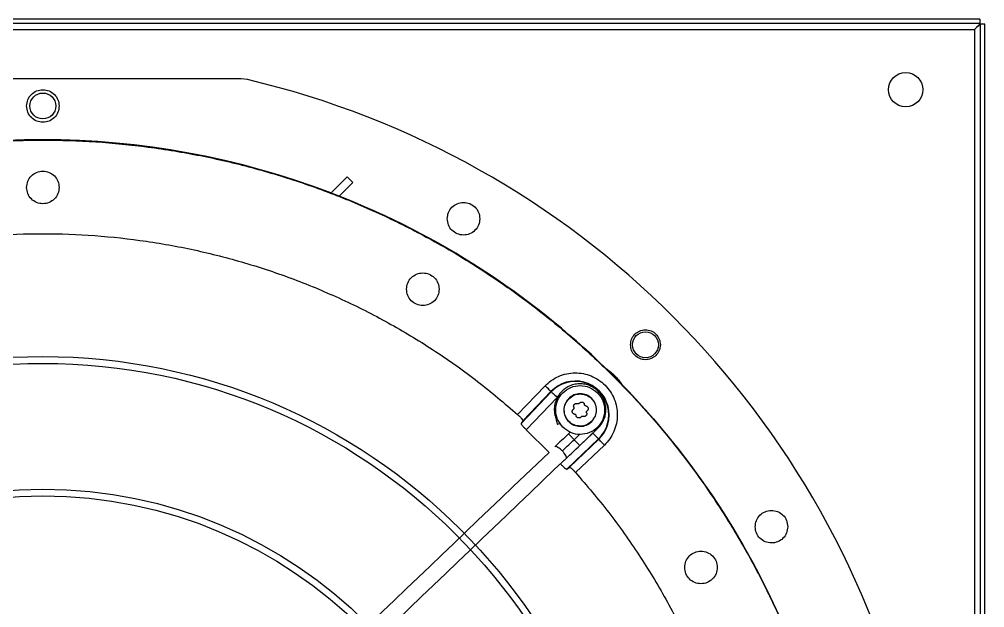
# Model space of a CAD drawing. Header units: inches. Extents: x 908 to 1218, y 246 to 442.
# Drawn here: x 997.26 to 1011.26, y 319.37 to 327.91 of the extents above; entities that cross this region are included whole.
import ezdxf

# ---------------------------------------------------------------- set-up
doc = ezdxf.new("R2010")
doc.units = ezdxf.units.IN
doc.header["$MEASUREMENT"] = 0

msp = doc.modelspace()

# ---------------------------------------------------------------- linework, layer by layer
at = {"linetype": 'Continuous', "lineweight": 25}
for p, q in [((1011.1911, 327.9092), (984.1853, 327.9092)), ((1011.1911, 327.9092), (1011.1911, 327.8462)), ((1011.1911, 327.8462), (984.1853, 327.8462)), ((984.2612, 327.7632), (1011.1152, 327.7632)), ((1011.1152, 327.7632), (1011.1152, 300.5132)), ((1011.2612, 327.8391), (1011.1982, 327.8391)), ((1011.1982, 300.4372), (1011.1982, 327.8391)), ((1011.2612, 300.4372), (1011.2612, 327.8391)), ((1000.476, 327.0455), (994.7209, 327.0455)), ((1000.5664, 327.035), (1000.476, 327.0455)), ((1001.7759, 325.3893), (1002.0117, 325.6252)), ((1002.0117, 325.6252), (1002.0936, 325.54)), ((1002.0936, 325.54), (1001.8962, 325.3426)), ((1004.4857, 322.1758), (1004.8841, 322.5926)), ((1004.5353, 322.0487), (1004.9735, 322.5071)), ((1004.5622, 322.0849), (1004.9695, 322.511)), ((1005.0588, 322.4255), (1004.6108, 321.9568)), ((1004.9695, 322.511), (1004.9735, 322.5071)), ((1005.0278, 322.1602), (1005.0576, 322.038)), ((1004.5622, 322.0849), (1004.5353, 322.0487)), ((1005.3865, 321.7261), (1005.6513, 321.9792)), ((1004.6108, 321.9568), (1004.9408, 321.6269)), ((1005.1082, 321.4594), (1005.5769, 321.9074)), ((1005.2484, 321.9208), (1005.2233, 321.8969)), ((1005.3049, 321.8115), (1005.3846, 321.8877)), ((1005.2001, 321.3839), (1005.6585, 321.8221)), ((1005.6624, 321.818), (1005.2363, 321.4108)), ((1005.744, 321.7327), (1005.3272, 321.3343)), ((1005.6585, 321.8221), (1005.6624, 321.818)), ((1005.2001, 321.3839), (1005.2363, 321.4108))]:
    msp.add_line(p, q, dxfattribs=at)
at = {"linetype": 'Continuous', "lineweight": 25, "flags": 128}
for points in [[(1004.9695, 322.511), (1004.9676, 322.5128), (1004.9625, 322.5176), (1004.9546, 322.5252), (1004.9439, 322.5354), (1004.9311, 322.5477), (1004.9164, 322.5617), (1004.9006, 322.5768), (1004.8841, 322.5926)], [(1004.9735, 322.5071), (1004.9754, 322.5053), (1004.9804, 322.5005), (1004.9884, 322.4929), (1004.999, 322.4827), (1005.0119, 322.4704), (1005.0265, 322.4564), (1005.0424, 322.4413), (1005.0588, 322.4255)], [(1005.5769, 321.9074), (1005.5927, 321.891), (1005.6078, 321.8751), (1005.6218, 321.8605), (1005.6341, 321.8476), (1005.6443, 321.837), (1005.6519, 321.829), (1005.6567, 321.824), (1005.6585, 321.8221)], [(1005.744, 321.7327), (1005.7282, 321.7492), (1005.7131, 321.765), (1005.6991, 321.7796), (1005.6868, 321.7925), (1005.6766, 321.8031), (1005.669, 321.8111), (1005.6642, 321.8162), (1005.6624, 321.818)]]:
    msp.add_lwpolyline(points, dxfattribs=at)
at = {"linetype": 'Continuous', "lineweight": 25}
for centre, radius in [((1010.1152, 326.8882), 0.25), ((997.5984, 326.6518), 0.1875), ((997.5984, 314.447), 11.7126), ((1006.3398, 323.1884), 0.1875), ((997.5984, 314.447), 8.5704), ((997.5984, 314.447), 8.472), ((997.5984, 314.447), 6.6478), ((997.5984, 314.447), 6.5493)]:
    msp.add_circle(centre, radius, dxfattribs=at)
for centre, radius, start, end in [((997.5984, 314.447), 12.9331, 13.26667, 76.73333), ((997.5984, 314.447), 11.7147, 69.09994, 110.90006), ((997.5984, 314.447), 11.7147, 45.79736, 68.46866), ((1005.3237, 322.1723), 0.4901, 313.70945, 136.29055), ((1005.3237, 322.1723), 0.4845, 313.70945, 136.29055), ((997.5984, 314.447), 11.7147, 21.53134, 44.20264)]:
    msp.add_arc(centre, radius, start, end, dxfattribs=at)
for points, knots in [([(1011.1911, 327.8462), (1011.1907, 327.8458), (1011.1899, 327.8449), (1011.1856, 327.8389), (1011.1791, 327.8303), (1011.1675, 327.8167), (1011.1458, 327.7948), (1011.1266, 327.7749), (1011.1152, 327.7632)], [0, 0, 0, 0, 0.1202754, 0.2365964, 0.3512753, 0.4667359, 0.683958, 1, 1, 1, 1]), ([(1011.1152, 327.7632), (1011.1279, 327.7755), (1011.1487, 327.7956), (1011.173, 327.8195), (1011.1889, 327.8322), (1011.1971, 327.8379), (1011.1979, 327.8388), (1011.1982, 327.8391)], [0, 0, 0, 0, 0.3427326, 0.5568104, 0.7264845, 0.8967102, 1, 1, 1, 1]), ([(997.3622, 326.6518), (997.3657, 326.6826), (997.3728, 326.7443), (997.4273, 326.823), (997.5055, 326.8756), (997.5984, 326.8941), (997.6914, 326.8756), (997.7696, 326.823), (997.8241, 326.7443), (997.8311, 326.6826), (997.8347, 326.6518)], [0, 0, 0, 0, 0.1245349, 0.2497054, 0.3748574, 0.4999969, 0.6251426, 0.7502946, 0.8754651, 1, 1, 1, 1]), ([(997.8347, 326.6518), (997.831, 326.6205), (997.8238, 326.5584), (997.7688, 326.4798), (997.6908, 326.4277), (997.5984, 326.4094), (997.5061, 326.4277), (997.4281, 326.4798), (997.3731, 326.5584), (997.3658, 326.6205), (997.3622, 326.6518)], [0, 0, 0, 0, 0.1262511, 0.2513295, 0.3756274, 0.5000031, 0.6243726, 0.7486705, 0.8737489, 1, 1, 1, 1]), ([(985.8889, 314.447), (985.8937, 314.7025), (985.9034, 315.2134), (985.9814, 315.9765), (986.1055, 316.7331), (986.2799, 317.4798), (986.5024, 318.2136), (986.7725, 318.9313), (987.089, 319.6297), (987.4505, 320.306), (987.8554, 320.9571), (988.302, 321.5804), (988.7885, 322.1732), (989.3126, 322.7328), (989.8723, 323.257), (990.465, 323.7435), (991.0883, 324.1901), (991.7395, 324.595), (992.4158, 324.9565), (993.1142, 325.2729), (993.8319, 325.5431), (994.5656, 325.7656), (995.3124, 325.9398), (996.069, 326.0647), (996.8321, 326.1398), (997.5984, 326.1649), (998.3648, 326.1398), (999.1279, 326.0647), (999.8845, 325.9398), (1000.6313, 325.7656), (1001.365, 325.5431), (1002.0827, 325.2729), (1002.7811, 324.9565), (1003.4574, 324.595), (1004.1086, 324.1901), (1004.7318, 323.7435), (1005.3246, 323.257), (1005.8842, 322.7328), (1006.4084, 322.1732), (1006.8949, 321.5804), (1007.3415, 320.9571), (1007.7464, 320.306), (1008.1079, 319.6297), (1008.4244, 318.9313), (1008.6945, 318.2136), (1008.917, 317.4798), (1009.0913, 316.7331), (1009.2155, 315.9765), (1009.2935, 315.2134), (1009.3031, 314.7025), (1009.308, 314.447)], [0, 0, 0, 0, 0.0208333, 0.0416667, 0.0625, 0.0833333, 0.1041667, 0.125, 0.1458333, 0.1666667, 0.1875, 0.2083334, 0.2291667, 0.25, 0.2708334, 0.2916666, 0.3125, 0.3333333, 0.3541667, 0.375, 0.3958333, 0.4166666, 0.4375001, 0.4583333, 0.4791667, 0.5, 0.5208333, 0.5416667, 0.5625, 0.5833334, 0.6041667, 0.625, 0.6458334, 0.6666667, 0.6875, 0.7083334, 0.7291667, 0.75, 0.7708333, 0.7916667, 0.8125, 0.8333333, 0.8541667, 0.875, 0.8958333, 0.9166667, 0.9375, 0.9583333, 0.9791667, 1, 1, 1, 1]), ([(997.3622, 325.4707), (997.3658, 325.5016), (997.3729, 325.5634), (997.4275, 325.642), (997.5056, 325.6946), (997.5984, 325.713), (997.6913, 325.6946), (997.7694, 325.642), (997.824, 325.5634), (997.8311, 325.5016), (997.8347, 325.4707)], [0, 0, 0, 0, 0.1249991, 0.2500007, 0.3749975, 0.4999969, 0.6250025, 0.7499993, 0.8750009, 1, 1, 1, 1]), ([(997.8347, 325.4707), (997.8311, 325.4397), (997.824, 325.3779), (997.7694, 325.2993), (997.6913, 325.2467), (997.5984, 325.2283), (997.5056, 325.2467), (997.4275, 325.2993), (997.3729, 325.3779), (997.3658, 325.4397), (997.3622, 325.4707)], [0, 0, 0, 0, 0.1249991, 0.2500007, 0.3749975, 0.5000031, 0.6250025, 0.7499993, 0.8750009, 1, 1, 1, 1]), ([(1003.4646, 325.0166), (1003.468, 325.047), (1003.4749, 325.1081), (1003.5285, 325.1867), (1003.6063, 325.2399), (1003.6994, 325.259), (1003.7927, 325.241), (1003.8713, 325.1886), (1003.9263, 325.1097), (1003.9334, 325.0477), (1003.937, 325.0166)], [0, 0, 0, 0, 0.1228082, 0.2472162, 0.3726972, 0.4981629, 0.6236178, 0.749069, 0.8745261, 1, 1, 1, 1]), ([(1003.937, 325.0166), (1003.9334, 324.9854), (1003.9262, 324.923), (1003.8706, 324.844), (1003.7919, 324.792), (1003.6991, 324.7743), (1003.6068, 324.7932), (1003.5293, 324.8459), (1003.4752, 324.9243), (1003.4681, 324.9858), (1003.4646, 325.0166)], [0, 0, 0, 0, 0.1262372, 0.2524755, 0.3778371, 0.5021795, 0.6265873, 0.7511305, 0.8754503, 1, 1, 1, 1]), ([(990.7112, 322.1758), (990.9022, 322.339), (991.2843, 322.6653), (991.9006, 323.1003), (992.5445, 323.4924), (993.2158, 323.8358), (993.9102, 324.1297), (994.6241, 324.3723), (995.3538, 324.5623), (996.0954, 324.6988), (996.8449, 324.7809), (997.5984, 324.8084), (998.352, 324.7809), (999.1015, 324.6988), (999.8431, 324.5623), (1000.5728, 324.3723), (1001.2867, 324.1297), (1001.9811, 323.8358), (1002.6524, 323.4924), (1003.2963, 323.1003), (1003.9126, 322.6653), (1004.2947, 322.339), (1004.4857, 322.1758)], [0, 0, 0, 0, 0.04999991, 0.09999992, 0.14999988, 0.19999993, 0.25, 0.30000004, 0.35000001, 0.40000012, 0.45000007, 0.49999985, 0.54999995, 0.5999999, 0.65000001, 0.69999997, 0.75000002, 0.80000009, 0.85, 0.89999996, 0.94999997, 1, 1, 1, 1]), ([(1002.874, 323.9938), (1002.8776, 324.0247), (1002.8847, 324.0865), (1002.9393, 324.1652), (1003.0174, 324.2177), (1003.1103, 324.2361), (1003.2031, 324.2177), (1003.2812, 324.1652), (1003.3358, 324.0865), (1003.3429, 324.0247), (1003.3465, 323.9938)], [0, 0, 0, 0, 0.1249991, 0.2499995, 0.3750006, 0.5, 0.6249994, 0.7500005, 0.8750009, 1, 1, 1, 1]), ([(1003.3465, 323.9938), (1003.3429, 323.9629), (1003.3358, 323.901), (1003.2812, 323.8224), (1003.2031, 323.7698), (1003.1103, 323.7514), (1003.0174, 323.7698), (1002.9393, 323.8224), (1002.8847, 323.901), (1002.8776, 323.9629), (1002.874, 323.9938)], [0, 0, 0, 0, 0.1249998, 0.2499996, 0.3750006, 0.5, 0.6249994, 0.7500004, 0.8750002, 1, 1, 1, 1]), ([(1006.1233, 323.1884), (1006.1265, 323.2163), (1006.1328, 323.2723), (1006.1819, 323.3442), (1006.2529, 323.393), (1006.3382, 323.4107), (1006.4239, 323.3942), (1006.496, 323.3461), (1006.5465, 323.2738), (1006.5531, 323.2169), (1006.5564, 323.1884)], [0, 0, 0, 0, 0.1231631, 0.246863, 0.3721336, 0.4977232, 0.6232986, 0.7488632, 0.8744251, 1, 1, 1, 1]), ([(1006.5564, 323.1884), (1006.5531, 323.1599), (1006.5465, 323.1027), (1006.4956, 323.0303), (1006.4234, 322.9825), (1006.3382, 322.9663), (1006.2536, 322.9837), (1006.1826, 323.032), (1006.133, 323.1039), (1006.1265, 323.1603), (1006.1233, 323.1884)], [0, 0, 0, 0, 0.1259762, 0.2519645, 0.3777906, 0.502428, 0.6266806, 0.7512172, 0.8757515, 1, 1, 1, 1]), ([(1005.7659, 322.8451), (1005.8102, 322.8125), (1005.8988, 322.7474), (1005.9639, 322.6588), (1005.9965, 322.6145)], [0, 0, 0, 0, 0.4999994, 1, 1, 1, 1]), ([(1004.8841, 322.5926), (1004.9129, 322.6195), (1004.9716, 322.6743), (1005.0789, 322.7333), (1005.1964, 322.7714), (1005.3187, 322.7845), (1005.4387, 322.7735), (1005.5537, 322.7396), (1005.6611, 322.6833), (1005.7568, 322.6053), (1005.8347, 322.5097), (1005.891, 322.4023), (1005.9249, 322.2873), (1005.9359, 322.1673), (1005.9228, 322.045), (1005.8847, 321.9275), (1005.8257, 321.8202), (1005.7709, 321.7615), (1005.744, 321.7327)], [0, 0, 0, 0, 0.0609957, 0.1240612, 0.1879934, 0.2514901, 0.3132975, 0.3737126, 0.4362133, 0.4999997, 0.5637869, 0.6262871, 0.6867027, 0.7485096, 0.812006, 0.875939, 0.9390046, 1, 1, 1, 1]), ([(1005.6498, 321.9777), (1005.6688, 321.9984), (1005.7048, 322.0375), (1005.7391, 322.1049), (1005.7584, 322.1678), (1005.7675, 322.2369), (1005.7632, 322.3104), (1005.7411, 322.3881), (1005.7045, 322.4577), (1005.6533, 322.519), (1005.59, 322.5683), (1005.5177, 322.6031), (1005.4397, 322.6218), (1005.36, 322.6236), (1005.2838, 322.609), (1005.2261, 322.5851), (1005.1847, 322.5605), (1005.153, 322.5373), (1005.1188, 322.5059), (1005.0827, 322.4622), (1005.0489, 322.4042), (1005.0238, 322.331), (1005.0125, 322.2433), (1005.0242, 322.1825), (1005.0303, 322.1504)], [0, 0, 0, 0, 0.0533824, 0.1009318, 0.1426412, 0.1785045, 0.2332103, 0.2817662, 0.3315126, 0.3821073, 0.4327365, 0.4833669, 0.5339956, 0.5846264, 0.6342116, 0.6807432, 0.7028677, 0.7260274, 0.7553999, 0.7912976, 0.8337155, 0.8826453, 0.9380769, 1, 1, 1, 1]), ([(1005.1428, 321.9914), (1005.1137, 322.0279), (1005.0557, 322.101), (1005.0302, 322.2424), (1005.0573, 322.3809), (1005.1363, 322.499), (1005.2543, 322.5779), (1005.3929, 322.605), (1005.5342, 322.5795), (1005.6073, 322.5215), (1005.6439, 322.4925)], [0, 0, 0, 0, 0.1250003, 0.2500002, 0.3750002, 0.5000005, 0.625, 0.7499994, 0.8749987, 1, 1, 1, 1]), ([(1005.6439, 322.4925), (1005.6729, 322.4559), (1005.7309, 322.3828), (1005.7564, 322.2414), (1005.7293, 322.1029), (1005.6504, 321.9848), (1005.5323, 321.9059), (1005.3938, 321.8788), (1005.2524, 321.9043), (1005.1793, 321.9623), (1005.1428, 321.9914)], [0, 0, 0, 0, 0.1249995, 0.2499998, 0.3750001, 0.4999996, 0.625001, 0.7500007, 0.8750004, 1, 1, 1, 1]), ([(1005.2263, 322.4089), (1005.2069, 322.3846), (1005.1682, 322.3358), (1005.1513, 322.2416), (1005.1693, 322.1492), (1005.2219, 322.0705), (1005.3006, 322.0179), (1005.393, 321.9999), (1005.4872, 322.0168), (1005.536, 322.0555), (1005.5604, 322.0749)], [0, 0, 0, 0, 0.1250014, 0.2500011, 0.3750001, 0.5000022, 0.6250005, 0.7499998, 0.874999, 1, 1, 1, 1]), ([(1005.5579, 322.0773), (1005.5339, 322.0582), (1005.4859, 322.0201), (1005.393, 322.0034), (1005.302, 322.0212), (1005.2244, 322.073), (1005.1726, 322.1506), (1005.1548, 322.2416), (1005.1715, 322.3345), (1005.2097, 322.3825), (1005.2287, 322.4065)], [0, 0, 0, 0, 0.1249992, 0.2500012, 0.3750002, 0.500002, 0.6250005, 0.750001, 0.8750015, 1, 1, 1, 1]), ([(1005.5604, 322.0749), (1005.5797, 322.0992), (1005.6184, 322.148), (1005.6354, 322.2422), (1005.6173, 322.3346), (1005.5647, 322.4133), (1005.486, 322.4659), (1005.3936, 322.484), (1005.2994, 322.467), (1005.2507, 322.4283), (1005.2263, 322.4089)], [0, 0, 0, 0, 0.12500061, 0.25000046, 0.37500109, 0.50000103, 0.6250023, 0.75000184, 0.87500138, 1, 1, 1, 1]), ([(1005.2287, 322.4065), (1005.2527, 322.4256), (1005.3008, 322.4637), (1005.3936, 322.4804), (1005.4846, 322.4626), (1005.5622, 322.4108), (1005.6141, 322.3332), (1005.6319, 322.2422), (1005.6151, 322.1494), (1005.577, 322.1013), (1005.5579, 322.0773)], [0, 0, 0, 0, 0.1250018, 0.25, 0.3750014, 0.5000005, 0.6250003, 0.7500003, 0.8750002, 1, 1, 1, 1]), ([(1005.3129, 322.1818), (1005.3087, 322.1828), (1005.3009, 322.1845), (1005.2909, 322.1914), (1005.2834, 322.2003), (1005.2787, 322.2112), (1005.2773, 322.223), (1005.2794, 322.2345), (1005.2846, 322.2454), (1005.2905, 322.2508), (1005.2936, 322.2537)], [0, 0, 0, 0, 0.1362365, 0.2545995, 0.379595, 0.5000201, 0.6204092, 0.7454425, 0.8637692, 1, 1, 1, 1]), ([(1005.3011, 322.2815), (1005.3018, 322.279), (1005.3033, 322.2742), (1005.3024, 322.2663), (1005.2993, 322.259), (1005.2955, 322.2555), (1005.2936, 322.2537)], [0, 0, 0, 0, 0.2539608, 0.4968323, 0.7441303, 1, 1, 1, 1]), ([(1005.3011, 322.2815), (1005.2998, 322.2856), (1005.2974, 322.2932), (1005.2984, 322.3053), (1005.3022, 322.3164), (1005.3073, 322.3225), (1005.3098, 322.3254)], [0, 0, 0, 0, 0.27248808, 0.5091998, 0.75921108, 1, 1, 1, 1]), ([(1005.3098, 322.3254), (1005.3128, 322.3279), (1005.3188, 322.333), (1005.3299, 322.3368), (1005.342, 322.3378), (1005.3496, 322.3354), (1005.3537, 322.3342)], [0, 0, 0, 0, 0.2407779, 0.4908172, 0.7274697, 1, 1, 1, 1]), ([(1005.3815, 322.3416), (1005.3797, 322.3397), (1005.3762, 322.3359), (1005.369, 322.3328), (1005.3611, 322.3319), (1005.3562, 322.3334), (1005.3537, 322.3342)], [0, 0, 0, 0, 0.2560671, 0.5001415, 0.7439934, 1, 1, 1, 1]), ([(1005.3815, 322.3416), (1005.3844, 322.3447), (1005.3898, 322.3506), (1005.4008, 322.3559), (1005.4123, 322.3579), (1005.424, 322.3565), (1005.4349, 322.3519), (1005.4438, 322.3443), (1005.4507, 322.3343), (1005.4525, 322.3265), (1005.4534, 322.3223)], [0, 0, 0, 0, 0.136208, 0.2545473, 0.3795528, 0.4999735, 0.6203654, 0.7453826, 0.8637258, 1, 1, 1, 1]), ([(1005.4737, 322.302), (1005.4712, 322.3026), (1005.4662, 322.3037), (1005.4599, 322.3085), (1005.4552, 322.3148), (1005.454, 322.3198), (1005.4534, 322.3223)], [0, 0, 0, 0, 0.2560537, 0.5000034, 0.743964, 1, 1, 1, 1]), ([(1005.4737, 322.302), (1005.4779, 322.3011), (1005.4857, 322.2993), (1005.4957, 322.2924), (1005.5033, 322.2835), (1005.508, 322.2726), (1005.5093, 322.2609), (1005.5073, 322.2493), (1005.502, 322.2383), (1005.4961, 322.2329), (1005.493, 322.2301)], [0, 0, 0, 0, 0.1362536, 0.2546116, 0.3796065, 0.5000111, 0.6215282, 0.7440013, 0.8664885, 1, 1, 1, 1]), ([(1004.4857, 322.1758), (1004.4967, 322.1656), (1004.5191, 322.1449), (1004.5454, 322.1162), (1004.5622, 322.0937), (1004.5622, 322.0878), (1004.5622, 322.0849)], [0, 0, 0, 0, 0.2442302, 0.496399, 0.7471999, 1, 1, 1, 1]), ([(1005.028, 322.1595), (1005.0294, 322.1598), (1005.0316, 322.1604), (1005.0475, 322.1643), (1005.0541, 322.1659)], [0, 0, 0, 0, 0.5873208, 1, 1, 1, 1]), ([(1005.3129, 322.1818), (1005.3155, 322.1812), (1005.3204, 322.1801), (1005.3268, 322.1754), (1005.3315, 322.169), (1005.3326, 322.164), (1005.3332, 322.1615)], [0, 0, 0, 0, 0.2560498, 0.4999957, 0.743968, 1, 1, 1, 1]), ([(1005.4052, 322.1422), (1005.4023, 322.1391), (1005.3968, 322.1332), (1005.3859, 322.1279), (1005.3744, 322.1259), (1005.3626, 322.1273), (1005.3517, 322.1319), (1005.3428, 322.1395), (1005.3359, 322.1495), (1005.3342, 322.1573), (1005.3332, 322.1615)], [0, 0, 0, 0, 0.1362283, 0.2545639, 0.3795683, 0.4999637, 0.6203747, 0.7453721, 0.8637327, 1, 1, 1, 1]), ([(1005.4052, 322.1422), (1005.4069, 322.1441), (1005.4104, 322.1479), (1005.4177, 322.151), (1005.4255, 322.1519), (1005.4304, 322.1504), (1005.4329, 322.1497)], [0, 0, 0, 0, 0.2560763, 0.5001028, 0.7439757, 1, 1, 1, 1]), ([(1005.4768, 322.1584), (1005.4739, 322.1559), (1005.4679, 322.1508), (1005.4567, 322.147), (1005.4446, 322.146), (1005.437, 322.1484), (1005.4329, 322.1497)], [0, 0, 0, 0, 0.2408302, 0.4908705, 0.7275207, 1, 1, 1, 1]), ([(1005.4856, 322.2023), (1005.4868, 322.1984), (1005.4892, 322.1907), (1005.4883, 322.1785), (1005.4843, 322.1672), (1005.4793, 322.1613), (1005.4768, 322.1584)], [0, 0, 0, 0, 0.2632983, 0.5150922, 0.7636713, 1, 1, 1, 1]), ([(1005.4856, 322.2023), (1005.4848, 322.2048), (1005.4833, 322.2097), (1005.4842, 322.2175), (1005.4873, 322.2248), (1005.4911, 322.2283), (1005.493, 322.2301)], [0, 0, 0, 0, 0.2559765, 0.4998978, 0.7439275, 1, 1, 1, 1]), ([(1004.5353, 322.0487), (1004.5353, 322.0458), (1004.5353, 322.04), (1004.5519, 322.0174), (1004.578, 321.9884), (1004.6, 321.9673), (1004.6108, 321.9568)], [0, 0, 0, 0, 0.25262762, 0.50325339, 0.75521812, 1, 1, 1, 1]), ([(1005.0591, 322.0384), (1005.0587, 322.0383), (1005.0571, 322.0379), (1005.068, 322.0406), (1005.0845, 322.0446), (1005.0997, 322.0483), (1005.104, 322.0493)], [0, 0, 0, 0, 0.1242213, 0.4894435, 0.8549811, 1, 1, 1, 1]), ([(1005.6498, 321.9777), (1005.6492, 321.9782), (1005.6486, 321.9789), (1005.6409, 321.9869), (1005.6395, 321.9884)], [0, 0, 0, 0, 0.8130058, 1, 1, 1, 1]), ([(1005.2233, 321.8969), (1005.19, 321.8651), (1005.1235, 321.8015), (1005.0592, 321.7401), (1005.0271, 321.7094)], [0, 0, 0, 0, 0.5, 1, 1, 1, 1]), ([(1005.3049, 321.8115), (1005.2945, 321.8224), (1005.2738, 321.8441), (1005.2468, 321.8723), (1005.2272, 321.8928), (1005.2246, 321.8955), (1005.2233, 321.8969)], [0, 0, 0, 0, 0.2429525, 0.4858993, 0.7429504, 1, 1, 1, 1]), ([(1005.1343, 321.6484), (1005.1235, 321.659), (1005.102, 321.68), (1005.0694, 321.7028), (1005.0413, 321.7152), (1005.0318, 321.7113), (1005.0271, 321.7094)], [0, 0, 0, 0, 0.2429509, 0.4859049, 0.7429536, 1, 1, 1, 1]), ([(1005.1343, 321.6484), (1005.1656, 321.6784), (1005.2216, 321.7319), (1005.2795, 321.7872), (1005.3049, 321.8115)], [0, 0, 0, 0, 0.5599009, 1, 1, 1, 1]), ([(1005.1903, 321.5386), (1005.2224, 321.5693), (1005.2867, 321.6307), (1005.3532, 321.6943), (1005.3865, 321.7261)], [0, 0, 0, 0, 0.49999688, 1, 1, 1, 1]), ([(1005.3865, 321.7261), (1005.3852, 321.7275), (1005.3826, 321.7302), (1005.3631, 321.7507), (1005.3361, 321.7789), (1005.3153, 321.8006), (1005.3049, 321.8115)], [0, 0, 0, 0, 0.2570507, 0.5140955, 0.7570486, 1, 1, 1, 1]), ([(1004.9407, 321.6269), (1003.1004, 319.8682), (1001.26, 318.1095), (999.4197, 316.3508), (999.3065, 316.2426), (999.0834, 316.0295), (998.7512, 315.712), (998.5042, 315.476), (998.3398, 315.3189), (998.2576, 315.2403), (998.1712, 315.1577), (998.1121, 315.1012), (998.0797, 315.0703)], [-4.1105294, -4.1105294, -4.1105294, -4.1105294, 0, 0, 0, 0.2528246, 0.4982351, 0.7409713, 0.8035953, 0.8647041, 0.924154, 0.9963735, 0.9963735, 0.9963735, 0.9963735]), ([(1005.1903, 321.5386), (1005.1924, 321.5432), (1005.1967, 321.5525), (1005.1856, 321.5811), (1005.1644, 321.6148), (1005.1443, 321.6372), (1005.1343, 321.6484)], [0, 0, 0, 0, 0.2570484, 0.5140962, 0.7570465, 1, 1, 1, 1]), ([(998.2429, 314.8995), (998.2669, 314.9225), (998.3232, 314.9762), (998.4114, 315.0605), (998.5077, 315.1526), (998.6049, 315.2455), (998.7033, 315.3395), (998.8715, 315.5002), (999.1097, 315.7278), (999.372, 315.9785), (999.5324, 316.1318), (999.5898, 316.1867), (999.5898, 316.1867), (999.5898, 316.1867), (999.5898, 316.1867), (1001.4575, 317.9726), (1003.3251, 319.7586), (1005.1927, 321.5445)], [0.0036723, 0.0036723, 0.0036723, 0.0036723, 0.0570282, 0.1283208, 0.1993194, 0.2706881, 0.3438843, 0.4175641, 0.6437447, 0.8722989, 1, 1, 1, 1, 1, 1, 5.1531428, 5.1531428, 5.1531428, 5.1531428]), ([(1005.1082, 321.4594), (1005.1187, 321.4485), (1005.1398, 321.4265), (1005.1688, 321.4005), (1005.1914, 321.3839), (1005.1972, 321.3839), (1005.2001, 321.3839)], [0, 0, 0, 0, 0.2447869, 0.4967516, 0.7473742, 1, 1, 1, 1]), ([(1005.2363, 321.4108), (1005.2392, 321.4108), (1005.2451, 321.4108), (1005.2676, 321.394), (1005.2963, 321.3677), (1005.317, 321.3453), (1005.3272, 321.3343)], [0, 0, 0, 0, 0.252798, 0.5035995, 0.7557665, 1, 1, 1, 1]), ([(1005.3272, 321.3343), (1005.4904, 321.1432), (1005.8167, 320.7612), (1006.2517, 320.1449), (1006.6438, 319.501), (1006.9872, 318.8296), (1007.2812, 318.1353), (1007.5237, 317.4213), (1007.7139, 316.6917), (1007.8495, 315.9501), (1007.9348, 315.2006), (1007.9454, 314.6982), (1007.9506, 314.447)], [0, 0, 0, 0, 0.1, 0.1999999, 0.3, 0.4, 0.5, 0.6, 0.7, 0.8, 0.9, 1, 1, 1, 1]), ([(1007.9318, 320.5494), (1007.9353, 320.58), (1007.9422, 320.6411), (1007.9957, 320.7193), (1008.073, 320.7724), (1008.1659, 320.7918), (1008.2595, 320.774), (1008.3383, 320.7216), (1008.3935, 320.6427), (1008.4007, 320.5805), (1008.4043, 320.5494)], [0, 0, 0, 0, 0.1236678, 0.246955, 0.3715494, 0.4972579, 0.622959, 0.7486425, 0.8743191, 1, 1, 1, 1]), ([(1008.4043, 320.5494), (1008.4007, 320.5183), (1008.3935, 320.456), (1008.3381, 320.377), (1008.2592, 320.3247), (1008.1662, 320.3071), (1008.074, 320.3261), (1007.9966, 320.3786), (1007.9424, 320.457), (1007.9353, 320.5186), (1007.9318, 320.5494)], [0, 0, 0, 0, 0.1258787, 0.2517706, 0.3776737, 0.5027418, 0.6267389, 0.7509527, 0.8756046, 1, 1, 1, 1]), ([(1006.909, 319.9588), (1006.9125, 319.9898), (1006.9196, 320.0516), (1006.9742, 320.1302), (1007.0523, 320.1828), (1007.1452, 320.2012), (1007.238, 320.1828), (1007.3161, 320.1302), (1007.3707, 320.0516), (1007.3779, 319.9898), (1007.3814, 319.9588)], [0, 0, 0, 0, 0.12500056, 0.25000043, 0.37499897, 0.50000156, 0.62500103, 0.74999957, 0.87499944, 1, 1, 1, 1]), ([(1007.3814, 319.9588), (1007.3779, 319.9279), (1007.3707, 319.8661), (1007.3161, 319.7875), (1007.238, 319.7349), (1007.1452, 319.7165), (1007.0523, 319.7349), (1006.9742, 319.7875), (1006.9196, 319.8661), (1006.9125, 319.9279), (1006.909, 319.9588)], [0, 0, 0, 0, 0.12500056, 0.25000043, 0.37499897, 0.49999844, 0.62500103, 0.74999957, 0.87499944, 1, 1, 1, 1])]:
    msp.add_open_spline(points, degree=3, knots=knots, dxfattribs=at)

doc.saveas('drawing.dxf')
